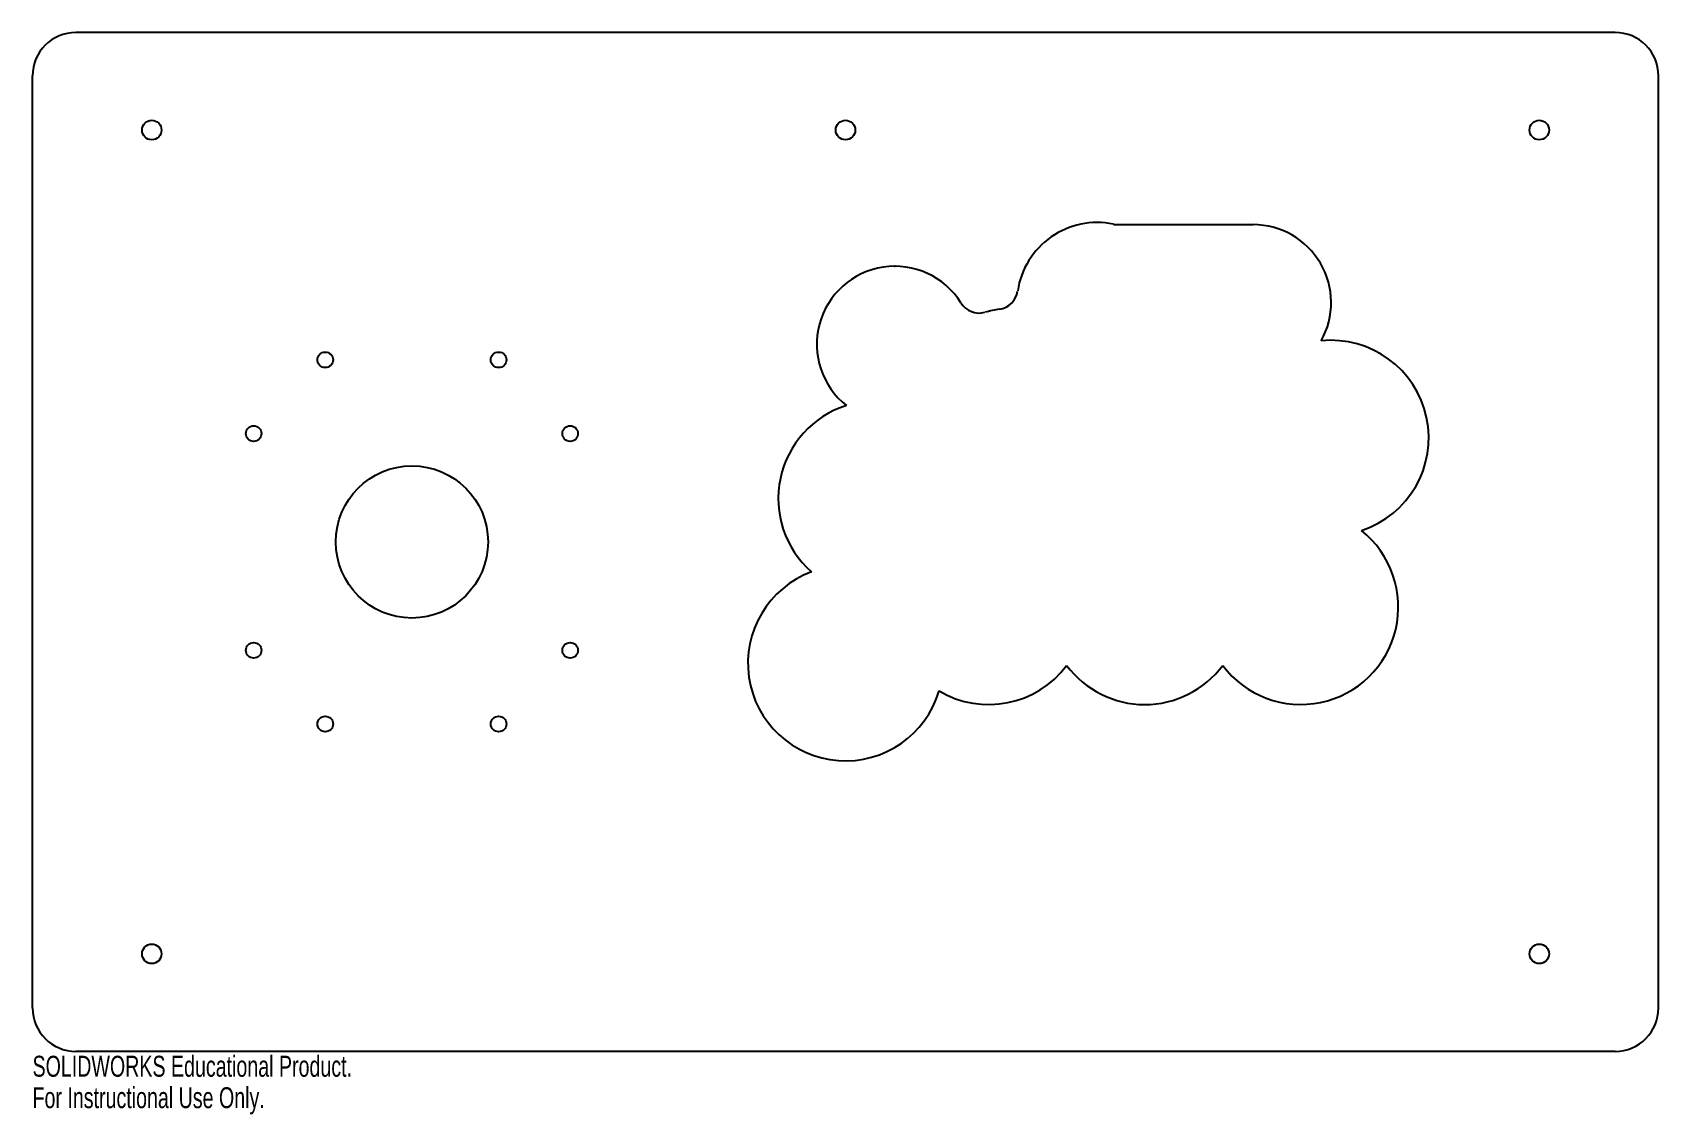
# Model space of a CAD drawing. Header units: millimetres. Extents: x -13 to 362, y -242 to 7.
import ezdxf

# ---------------------------------------------------------------- set-up
doc = ezdxf.new("R2010")
doc.units = ezdxf.units.MM
doc.header["$PDSIZE"] = -1
doc.styles.add('SLDTEXTSTYLE0', font='TXT', dxfattribs={"width": 0.7})

msp = doc.modelspace()

# ---------------------------------------------------------------- linework, layer by layer
at = {"color": 7, "linetype": 'Continuous'}
for p, q in [((352.47, 7.38), (-2.53, 7.38)), ((352.47, 7.38), (-2.53, 7.38)), ((-12.53, -217.62), (-12.53, -2.62)), ((-12.53, -217.62), (-12.53, -2.62)), ((362.47, -217.62), (362.47, -2.62)), ((362.47, -217.62), (362.47, -2.62)), ((237.76, -36.94), (268.97, -36.94)), ((352.47, -227.62), (-2.53, -227.62)), ((352.47, -227.62), (-2.53, -227.62))]:
    msp.add_line(p, q, dxfattribs=at)
for centre, radius in [((14.97, -15.12), 2.25), ((14.97, -15.12), 2.25), ((174.97, -15.12), 2.25), ((174.97, -15.12), 2.25), ((334.97, -15.12), 2.25), ((334.97, -15.12), 2.25), ((54.97, -68.12), 1.8), ((94.97, -68.12), 1.8), ((38.47, -85.12), 1.8), ((111.47, -85.12), 1.8), ((74.97, -110.12), 17.55), ((38.47, -135.12), 1.8), ((111.47, -135.12), 1.8), ((54.97, -152.12), 1.8), ((94.97, -152.12), 1.8), ((14.97, -205.12), 2.25), ((14.97, -205.12), 2.25), ((334.97, -205.12), 2.25), ((334.97, -205.12), 2.25)]:
    msp.add_circle(centre, radius, dxfattribs=at)
for centre, radius, start, end in [((-2.53, -2.62), 10, 90, 180), ((-2.53, -2.62), 10, 90, 180), ((352.47, -2.62), 10, 0, 90), ((352.47, -2.62), 10, 0, 90), ((232.97, -54.94), 18.49, 78.2343, 171.6092), ((237.76, -31.94), 5, 258.2343, 270), ((268.97, -54.94), 18, 330.7535, 90), ((186.34, -64.54), 18, 32.0607, 231.6956), ((209.72, -51.52), 5, 278.6139, 351.6092), ((205.83, -52.33), 5, 212.0607, 285.1246), ((214.97, -86.12), 30, 98.6139, 105.1246), ((286.97, -86.12), 22.5, 288.1198, 95.8532), ((181.97, -100.12), 22.5, 107.5416, 228.7281), ((279.97, -125.12), 22.5, 216.8699, 51.5292), ((174.97, -138.12), 22.5, 110.3969, 343.5176), ((207.97, -125.12), 22.5, 239.4853, 323.1301), ((243.97, -125.12), 22.5, 216.8699, 323.1301), ((-2.53, -217.62), 10, 180, 270), ((-2.53, -217.62), 10, 180, 270), ((352.47, -217.62), 10, 270, 0), ((352.47, -217.62), 10, 270, 0)]:
    msp.add_arc(centre, radius, start, end, dxfattribs=at)
msp.add_point((186.34, -46.54), dxfattribs=at)

# ---------------------------------------------------------------- texts
at = {"color": 7, "linetype": 'Continuous', "char_height": 4.8336, "attachment_point": 1, "style": 'SLDTEXTSTYLE0'}
for s, insert in [('SOLIDWORKS Educational Product.', (-12.53, -228.64)), ('For Instructional Use Only.', (-12.53, -235.89))]:
    msp.add_mtext(s, dxfattribs=dict(at, insert=insert))

doc.saveas('drawing.dxf')
